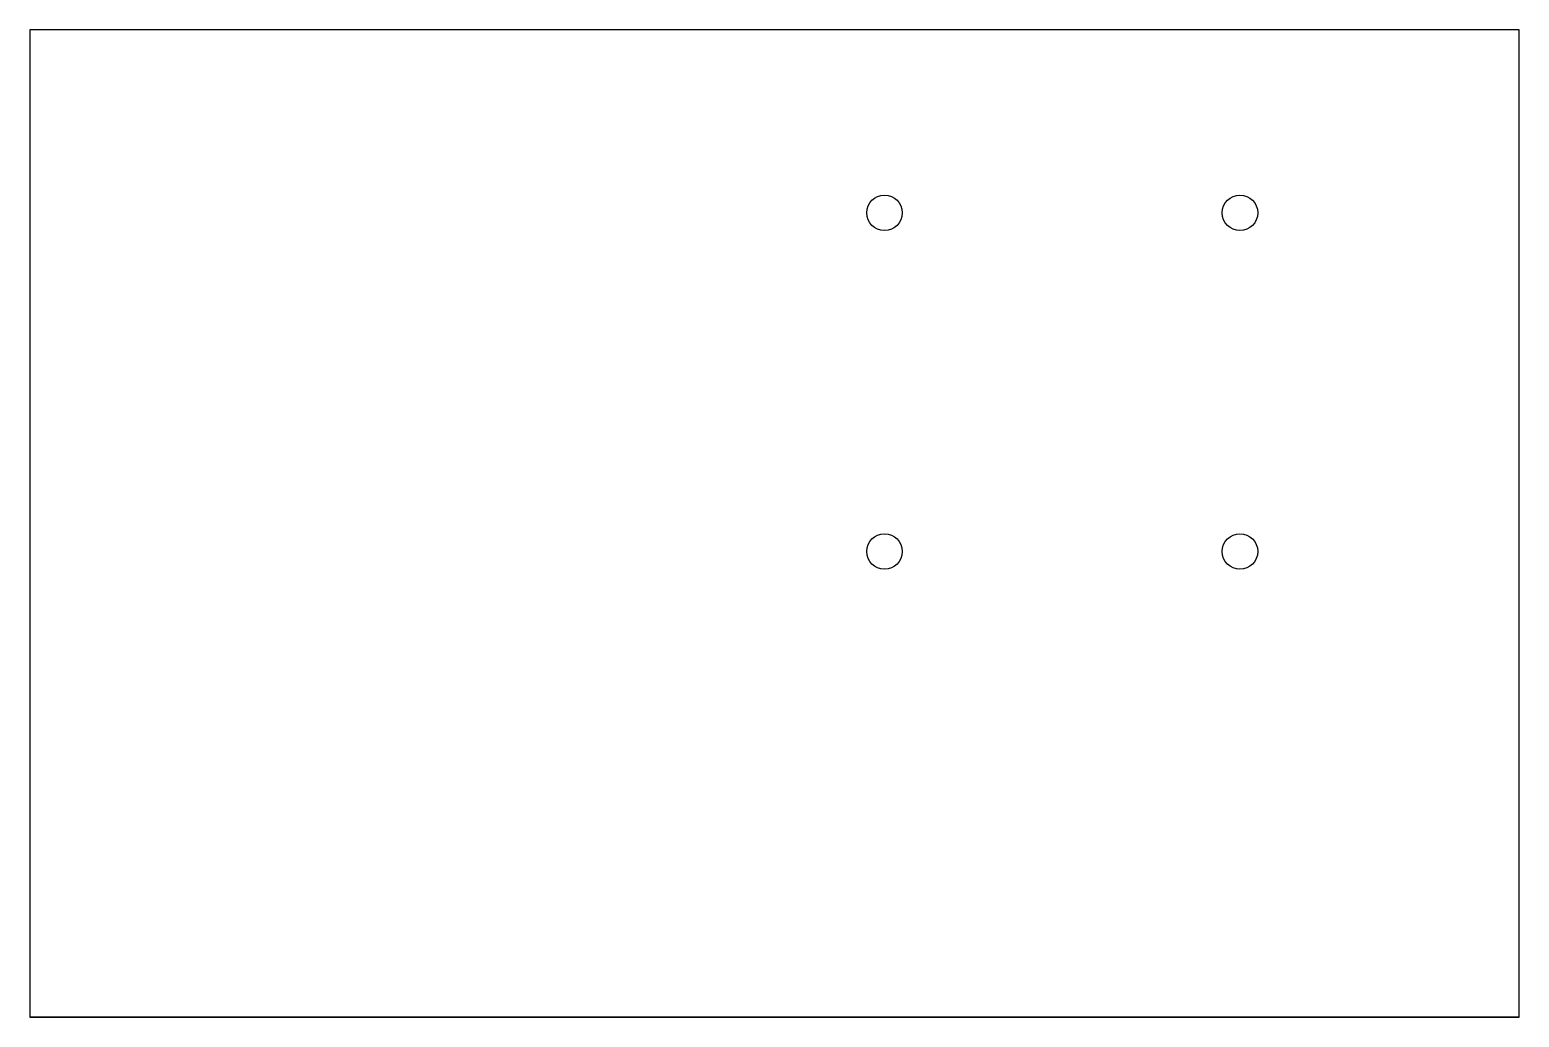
# Model space of a CAD drawing. Header units: millimetres. Extents: x -295 to -119, y 112 to 229.
import ezdxf

# ---------------------------------------------------------------- set-up
doc = ezdxf.new("R2010")
doc.units = ezdxf.units.MM
doc.layers.get('0').update_dxf_attribs({"linetype": 'CONTINUOUS'})

msp = doc.modelspace()

# ---------------------------------------------------------------- linework, layer by layer
msp.add_line((-119, 112), (-295, 112))
msp.add_lwpolyline([(-119, 112), (-119, 228.61), (-295, 228.61), (-295, 112)], close=True)
for centre in [(-194, 207), (-152, 207), (-194, 167), (-152, 167)]:
    msp.add_circle(centre, 2.1)

doc.saveas('drawing.dxf')
